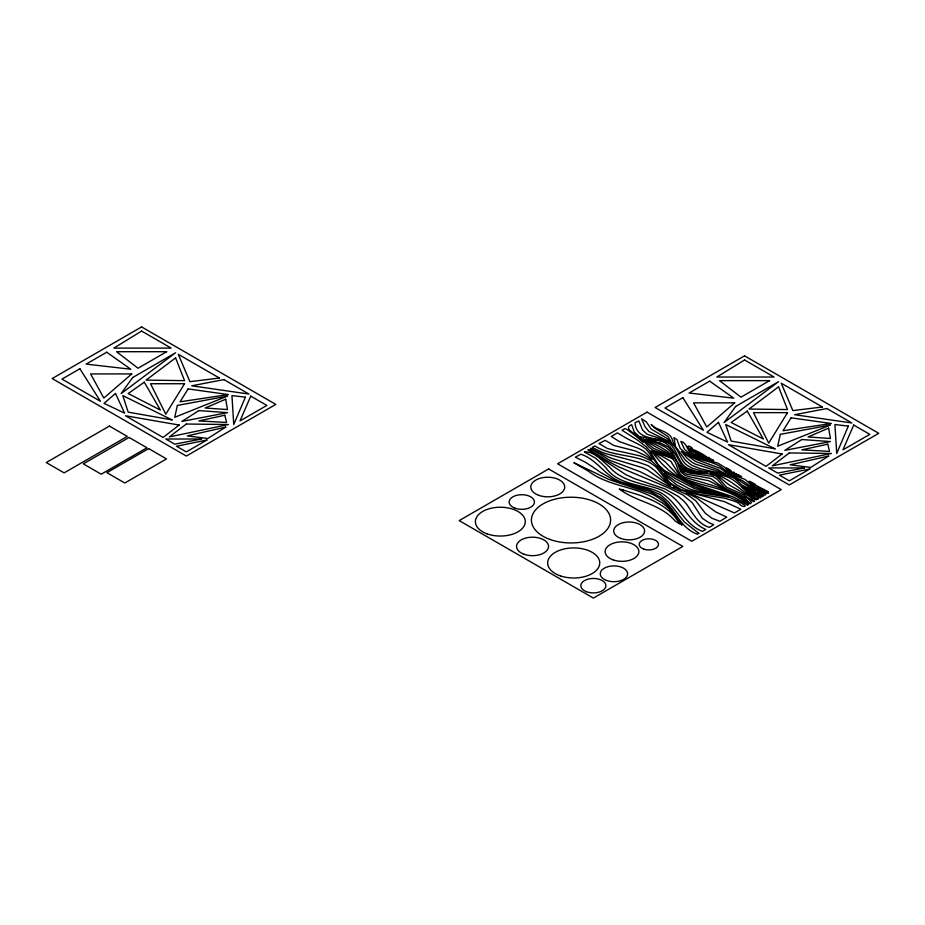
<?xml version="1.0" encoding="UTF-8"?>
<svg xmlns="http://www.w3.org/2000/svg" width="925" height="925" viewBox="0 0 925 925"><rect width="100%" height="100%" fill="white"/><g stroke="black" fill="none" stroke-linecap="round" stroke-linejoin="round"><path stroke-width="1.39" d="M639.638 436.924L634.226 431.975L631.671 424.679C621.727 428.876 638.123 434.669 640.169 438.6C652.044 450.567 628.387 428.691 624.837 428.633L622.051 430.241L638.111 440.508L646.286 446.856L649.581 450.741L658.299 464.859L664.485 470.49L694.259 486.793L728.368 497.153L717.037 495.28A294.451 170.003 0 0 0 710.377 494.355L691.854 491.314A42.666 24.64 0 0 1 684.558 488.943L676.51 484.769L668.301 478.04A117.51 67.849 0 0 1 666.139 475.739L664.138 473.172L675.481 481.289L689.31 488.782A32.236 18.616 0 0 0 693.715 490.319L719.141 494.967L694.236 488.446L676.348 479.173L661.918 470.282L650.772 455.354A114.665 66.195 0 0 0 649.096 452.868L645.604 448.798L641.95 446.266A68.889 39.775 0 0 0 639.429 444.833L638.308 444.22A139.594 80.591 0 0 0 634.677 442.37L628.757 439.467A123.938 71.549 0 0 1 624.826 437.328L617.461 432.888L611.24 436.473L619.565 441.653L636.539 447.642A31.855 18.396 0 0 1 641.765 450.082C644.228 450.672 659.375 465.761 647.778 457.123A171.622 99.091 0 0 0 644.436 455.146L635.591 451.018L613.876 445.48L605.181 440.312L598.984 443.549L607.401 448.509L616.744 450.799A247.287 142.774 0 0 0 622.594 451.955L639.452 455.748A41.694 24.073 0 0 1 643.835 457.32L649.743 460.153A35.717 20.628 0 0 1 653.038 462.327L659.039 468.304L669.307 481.971A27.114 15.656 0 0 0 671.365 483.717L681.077 489.464A18.223 10.522 0 0 0 683.691 490.516L699.832 494.401L721.997 497.766A60.194 34.757 0 0 1 726.218 498.644L734.45 501.188A32.93 19.009 0 0 1 738.878 503.35C741.515 507.594 749.4 507.443 742.162 503.639A81.18 46.874 0 0 0 737.734 500.98L725.847 495.58L694.108 485.012A91.552 52.864 0 0 1 687.472 482.041L682.743 479.555A134.738 77.793 0 0 1 677.539 476.479L672.66 473.218A98.813 57.049 0 0 1 668.278 469.819L661.56 463.413L650.934 450.891L670.879 457.933A13.204 7.62 0 0 1 673.516 459.887C677.817 464.442 676.765 472.305 682.303 475.901A22.905 13.216 0 0 0 684.477 477.173C706.053 483.983 732.947 488.909 748.753 504.322A8.152 4.706 0 0 0 748.487 503.316L747.122 501.257A35.323 20.396 0 0 0 744.914 498.968L733.097 492.609L743.989 497.465L750.325 503.72L751.528 502.472L749.343 499.835A28.317 16.349 0 0 0 747.134 498.043L726.923 489.128A22.015 12.707 0 0 1 724.425 487.51L717.326 479.393L712.655 476.421L689.946 473.091L684.662 471.276A29.045 16.766 0 0 1 682.083 469.669C677.516 466.362 691.831 474.409 692.617 472.409A81.77 47.21 0 0 0 698.895 472.976L709.036 473.947L715.175 475.635L718.794 478.317L726.599 487.186L743.712 494.806L753.517 501.616L754.592 501.211L748.926 496.135L729.675 485.255A41.822 24.142 0 0 1 727.362 483.544L716.54 474.837C731.224 479.37 744.44 493.592 756.372 499.812C744.66 492.285 737.04 478.144 722.483 475.612A77.318 44.643 0 0 0 716.702 474.375C697.97 472.085 725.894 474.12 732.843 477.601A16.558 9.551 0 0 1 735.387 479.058L741.815 484.989L755.124 491.522L750.198 489.822A123.302 71.19 0 0 1 747.388 488.712L741.723 486.747L757.378 499.269L758.442 499.038L756.685 496.54L746.07 490.204L750.707 491.996A41.267 23.83 0 0 1 755.193 494.204L759.888 497.974L760.708 497.731L756.268 493.337L746.07 489.36L754.939 492.273L761.737 496.922L762.246 496.482L760.639 495.095L763.645 495.927L756.951 492.308L764.166 494.933L765.669 494.713L751.331 488.469L732.103 475.797L742.683 480.769L754.835 489.348L765.669 493.488L768.351 493.245L755.193 487.926A32.468 18.743 0 0 1 752.707 486.307A31.392 18.13 0 0 1 749.389 483.301L745.955 480.144A19.332 11.158 0 0 0 743.943 478.93L730.091 474.074L731.074 476.259L724.807 467.368L717.684 463.055L693.103 455.99L684.465 452.186L680.222 448.44L677.007 439.595L673.92 437.618L675.354 445.399L673.192 442.451A43.533 25.125 0 0 1 672.556 440.589C670.613 430.888 656.646 430.784 651.131 424.459L654.287 427.732L667.098 435.872A15.32 8.845 0 0 1 668.37 437.097L671.353 442.37L666.937 438.334L651.131 429.038L646.436 421.939L641.568 418.759L645.188 426.957L648.945 431.512L668.833 441.364L647.072 434.241L642.54 429.998L638.863 420.944L635.036 422.737C635.857 439.017 654.542 437.907 666.058 440.936A21.217 12.245 0 0 1 668.451 441.826L673.435 444.555A20.408 11.782 0 0 1 675.1 445.862L685.413 460.222L691.692 465.298L701.069 468.894L724.911 474.224L719.257 471.669L695.403 464.107A28.409 16.396 0 0 1 692.305 462.431L687.356 458.511L681.343 451.435L695.97 461.667L717.973 469.542L725.836 474.525L701.786 470.871L692.235 468.154A24.686 14.257 0 0 1 687.923 465.807C678.684 460.245 679.493 445.908 668.486 442.37A22.593 13.042 0 0 0 665.607 441.283L639.568 436.588M729.432 472.791L732.392 474.409L741.63 476.56L734.67 473.322L733.733 472.004L733.987 472.779L732.091 472.236L730.657 470.339L726.379 467.969L729.86 470.709L727.397 469.808C732.496 475.184 749.354 477.231 729.432 472.791M678.811 465.368L681.69 470.987L685.263 473.461A12.649 7.308 0 0 0 687.541 474.352L709.302 478.179A15.713 9.065 0 0 1 711.568 479.034L725.547 489.383L709.544 481.139A7.816 4.509 0 0 0 708.423 480.734L688.801 476.641L684.396 474.941L680.627 471.646L676.927 461.39L680.384 465.969L683.853 468.825A16.107 9.296 0 0 0 686.362 470.05L693.357 471.877L686.604 470.547A18.824 10.869 0 0 1 682.847 468.697L678.811 465.368M676.626 460.847L674.452 458.488L670.671 456.372L652.923 450.197L648.783 446.879L641.823 438.878L653.686 448.44L668.128 454.695A55.951 32.306 0 0 1 670.613 455.852L675.134 458.291L669.92 450.972L665.642 447.318L659.814 444.301L645.685 439.178L660.034 442.797L667.989 446.787L671.816 450.845L676.626 460.847M729.605 491.383L728.495 490.782L729.605 491.418M732.126 492.424L731.016 491.811L732.091 492.354M728.588 475.242L722.853 470.073A27.496 15.875 0 0 0 720.008 468.235L697.381 459.875L686.801 454.545A17.656 10.198 0 0 1 687.714 454.846C700.988 461.91 720.76 460.511 728.588 475.242M590.705 448.371L609.448 460.176L640.273 471.762L666.208 485.128L687.657 494.898L695.646 500.656L705.336 513.259L711.984 518.266L719.904 521.318L726.772 517.11L715.73 511.93L696.328 497.766L686.026 492.609L689.032 493.511A159.308 91.98 0 0 1 695.149 495.684L734.427 512.936L740.856 509.224L724.275 501.604L681.054 490.158A47.476 27.403 0 0 1 676.915 488.296L667.607 482.017L656.796 467.9A35.832 20.685 0 0 0 654.784 466.05L651.466 463.656A31.334 18.095 0 0 0 647.72 461.656C630.746 454.244 610.812 455.979 594.844 445.942L592.301 447.411L600.903 451.724A61.94 35.763 0 0 0 605.413 453.551L637.984 462.107L646.945 465.24A29.808 17.205 0 0 1 649.547 466.616L654.935 470.733L670.741 486.157L647.581 470.085A40.399 23.322 0 0 0 642.921 467.83L612.662 458.661A56.494 32.618 0 0 1 608.188 456.892L590.705 448.371M673.4 487.267L674.718 487.972A3.249 1.873 0 0 0 673.828 487.371L673.4 487.267M707.452 457.597C701.173 457.713 691.634 455.551 689.09 448.371C684.165 442.693 696.421 449.504 690.593 448.336C694.455 450.348 700.283 451.793 707.452 457.597M747.666 505.189L736.508 498.575A64.102 37.012 0 0 0 732.369 496.575L692.721 483.266L682.28 478.734A31.149 17.991 0 0 1 679.759 477.103L665.41 462.026L653.258 452.568L658.207 454.58A154.463 89.182 0 0 0 661.155 455.794L670.822 461.309L679.308 475.022A16.569 9.562 0 0 0 680.777 476.317L682.638 477.531A75.919 43.833 0 0 0 684.5 478.595C705.035 487.752 731.791 487.949 747.666 505.189M698.78 533.343L697.519 534.245C680.592 528.429 675.574 510.114 663.028 499.222A44.666 25.784 0 0 0 659.537 496.656L652.137 492.609A46.077 26.605 0 0 0 648.691 491.129L618.154 482.017A34.618 19.98 0 0 1 615.009 480.722L600.059 472.062A87.528 50.528 0 0 1 596.521 469.507L585.93 462.558L575.362 457.147L580.865 454.221C596.475 459.193 604.545 475.103 619.415 481.254A26.547 15.32 0 0 0 622.213 482.399L648.61 489.556L660.311 494.644L668.497 501.951L684.107 521.735L698.78 533.343M177.392 405.428L174.709 417.302L227.481 396.131L177.392 405.428M780.342 434.357L777.659 446.232L830.442 425.049L780.342 434.357M708.319 457.424L709.533 458.569L708.377 457.401M588.138 449.885L626.213 474.872L635.059 478.803L665.075 488.99L678.707 496.69L683.945 501.269A80.336 46.377 0 0 1 687.287 505.142C693.068 513.849 698.537 524.394 709.44 527.366L713.695 524.683L712.146 523.989A33.531 19.356 0 0 1 708.758 522.613L702.283 518.254L692.189 502.691L683.043 495.06L670.047 488.562L618.952 466.998L607.471 460.962L589.618 449.515L588.138 449.885M681.817 524.972C674.915 516.323 668.255 505.2 657.421 500.101C636.192 486.157 608.823 486.723 588.45 471.195L573.824 462.685L608.592 479.323L651.905 494.042A51.002 29.438 0 0 1 655.767 496.078C667.075 502.818 675.47 513.653 681.817 524.972M641.418 438.427L641.025 438.022A1.387 0.798 0 0 1 641.395 438.369L641.418 438.427M584.45 452.024L595.388 458.048L601.736 463.622A313.702 181.115 0 0 1 605.887 467.807C618.351 485.174 641.256 483.856 658.97 491.846C677.32 500.575 682.812 523.897 702.457 531.389L705.798 529.458C690.489 523.087 684.407 506.53 672.232 496.505A53.939 31.138 0 0 0 668.821 494.042L663.098 490.805A44.527 25.703 0 0 0 659.594 489.267C642.424 483.093 622.155 481.682 609.459 466.928C602.487 461.274 593.723 450.683 584.45 452.024M245.379 397.16L233.748 424.54L231.955 395.611L245.379 397.16M848.329 426.09L836.709 453.458L834.917 424.54L848.329 426.09M250.744 396.131L240.014 420.921L266.851 405.428L250.744 396.131M853.706 425.049L842.964 449.851L869.801 434.357L853.706 425.049M184.549 383.736L165.76 414.203L150.555 383.736L184.549 383.736M787.499 412.654L768.71 443.133L753.505 412.654L787.499 412.654M188.122 388.905L180.074 401.808L228.383 394.582L188.122 388.905M791.083 417.822L783.024 430.738L831.332 423.5L791.083 417.822M132.657 377.539L121.129 393.611L175.6 352.749L132.657 377.539M735.618 406.457L724.09 422.528L778.561 381.667L735.618 406.457M752.048 483.22L761.691 488.365A49.245 28.432 0 0 1 764.062 489.522L768.27 491.938L755.205 486.793A26.663 15.39 0 0 1 751.956 484.307C741.769 475.751 762.986 488.724 752.048 483.22M710.412 458.835L699.196 456.719L692.767 454.533A12.638 7.296 0 0 1 691.091 453.458C686.628 450.093 687.148 442.786 680.812 441.41L684.569 449.4L689.472 453.805L694.721 456.152L713.638 460.465L710.388 458.858M131.766 373.92L103.82 398.074L90.615 373.92L131.766 373.92M115.498 393.449L104.028 403.358L124.609 413.174L115.498 393.449M734.716 402.849L706.769 426.992L693.565 402.849L734.716 402.849M718.459 422.378L706.989 432.287L727.559 442.104L718.459 422.378M179.173 425.049L163.077 437.456L125.499 415.753L179.173 425.049M782.134 453.978L766.027 466.373L728.461 444.682L782.134 453.978M186.33 424.02L169.333 436.935L228.383 424.54L186.33 424.02M789.291 452.949L772.294 465.853L831.332 453.458L789.291 452.949M175.6 357.906L146.081 380.117L184.549 380.637L175.6 357.906M778.561 386.835L749.03 409.047L787.499 409.555L778.561 386.835M144.288 382.187L128.182 393.553L160.395 410.076L144.288 382.187M747.25 411.105L731.143 422.471L763.345 439.005L747.25 411.105M198.863 410.596L181.867 421.442L227.481 412.654L198.863 410.596M801.813 439.514L784.816 450.359L830.442 441.583L801.813 439.514M225.7 427.119L207.801 438.485L187.232 435.906L225.7 427.119M828.65 456.048L810.763 467.403L790.181 464.824L828.65 456.048M141.606 331.058L113.868 348.101L171.125 348.101L141.606 331.058M744.556 359.975L716.829 377.018L774.086 377.018L744.556 359.975M141.606 326.918L52.147 378.568L186.33 456.048L275.789 404.398L141.606 326.918M106.722 352.228L86.141 364.115L130.807 369.237L106.722 352.228M79.874 368.763L61.987 379.088L100.455 401.3L79.874 368.763M166.65 351.708L138.022 368.243L116.562 351.708L166.65 351.708M109.404 426.09L46.25 462.546L64.137 472.872L127.292 436.415L109.404 426.09M129.084 437.456L83.319 463.876L101.207 474.201L146.971 447.781L129.084 437.456M148.636 448.59L106.907 472.675L124.794 483.012L166.523 458.916L148.636 448.59M206.911 440.034L186.33 451.909L176.49 446.232L206.911 440.034M548.641 468.952L459.182 520.602L593.376 598.082L682.835 546.432L548.641 468.952M647.049 412.145L557.59 463.795L691.784 541.264L781.243 489.614L647.049 412.145M744.556 355.847L655.097 407.497L789.291 484.966L878.75 433.316L744.556 355.847M709.672 381.158L689.102 393.033L733.768 398.166L709.672 381.158M682.835 397.681L664.948 408.006L703.405 430.217L682.835 397.681M769.612 380.637L740.983 397.16L719.511 380.637L769.612 380.637M809.861 468.952L789.291 480.838L779.451 475.149L809.861 468.952M225.7 399.23L205.119 408.006L227.481 409.555L225.7 399.23M828.65 428.148L808.08 436.935L830.442 438.485L828.65 428.148M224.798 415.244L198.863 420.921L226.59 422.471L224.798 415.244M827.759 444.162L801.813 449.851L829.552 451.4L827.759 444.162M223.908 379.608L191.706 385.806L248.952 394.062L223.908 379.608M201.546 439.005L174.709 444.162L165.76 439.005L201.546 439.005M826.869 408.526L794.656 414.724L851.913 422.991L826.869 408.526M804.496 467.923L777.659 473.091L768.71 467.923L804.496 467.923M219.433 378.059L189.914 381.667L178.282 354.298L219.433 378.059M822.394 406.977L792.864 410.596L781.243 383.216L822.394 406.977M707.116 472.999L704.179 472.814A108.826 62.831 0 0 1 700.896 472.478L693.253 471.276A19.714 11.389 0 0 1 690.339 470.582A20.442 11.805 0 0 1 682.534 466.558C673.712 452.394 670.29 438.704 649.442 439.572L657.663 440.254A33.635 19.425 0 0 1 662.427 441.271C677.1 442.508 675.782 460.141 685.656 467.113A21.078 12.175 0 0 0 688.709 468.848L695.554 471.045L707.093 472.987M705.948 457.332L697.959 454.834L692.154 451.03A54.656 31.554 0 0 1 691.403 450.221L690.871 449.527L705.948 457.332M672.475 455.886L655.386 446.648A322.733 186.33 0 0 1 649.604 443.179L643.222 439.005L652.992 443.341A94.119 54.332 0 0 1 660.6 447.099L667.7 451.573L672.475 455.886M774.977 448.81L731.143 441.063L725.778 424.54L774.977 448.81M172.027 419.892L128.182 412.145L122.817 395.611L172.027 419.892M623.196 490.042L619.253 489.013C636.065 501.812 659.143 503.593 673.793 519.526A34.04 19.656 0 0 0 676.348 521.839L679.736 523.932L678.303 521.642A86.904 50.17 0 0 0 652.587 500.39L640.632 495.488L623.196 490.042M524.047 554.26A16.003 9.238 0 0 0 548.537 546.768A16.003 9.238 0 0 0 525.042 538.269A16.003 9.238 0 0 0 524.047 554.26M586.357 591.676A12.522 7.227 0 0 0 605.863 586.196A12.522 7.227 0 0 0 587.907 579.177A12.522 7.227 0 0 0 586.357 591.676M606.476 580.414A13.69 7.897 0 0 0 627.612 574.24A13.69 7.897 0 0 0 607.76 566.759A13.69 7.897 0 0 0 606.476 580.414M560.504 575.928A26.05 15.043 0 0 0 599.747 563.071A26.05 15.043 0 0 0 560.839 549.878A26.05 15.043 0 0 0 560.504 575.928M487.174 533.875A24.952 14.407 0 0 0 525.273 522.093A24.952 14.407 0 0 0 488.562 508.935A24.952 14.407 0 0 0 487.174 533.875M514.728 508.068A12.649 7.308 0 0 0 534.43 502.529A12.649 7.308 0 0 0 516.266 495.442A12.649 7.308 0 0 0 514.728 508.068M613.379 559.972A16.881 9.747 0 0 0 638.874 551.716A16.881 9.747 0 0 0 613.749 543.091A16.881 9.747 0 0 0 613.379 559.972M643.627 549.045A9.632 5.562 0 0 0 658.461 544.628A9.632 5.562 0 0 0 644.424 539.414A9.632 5.562 0 0 0 643.627 549.045M620.918 538.477A15.447 8.915 0 0 0 644.586 531.285A15.447 8.915 0 0 0 621.97 523.041A15.447 8.915 0 0 0 620.918 538.477M549.982 539.46A39.602 22.871 0 0 0 610.593 520.914A39.602 22.871 0 0 0 552.456 499.882A39.602 22.871 0 0 0 549.982 539.46M538.755 495.337A16.974 9.805 0 0 0 564.712 487.382A16.974 9.805 0 0 0 539.784 478.375A16.974 9.805 0 0 0 538.755 495.337"/></g></svg>
